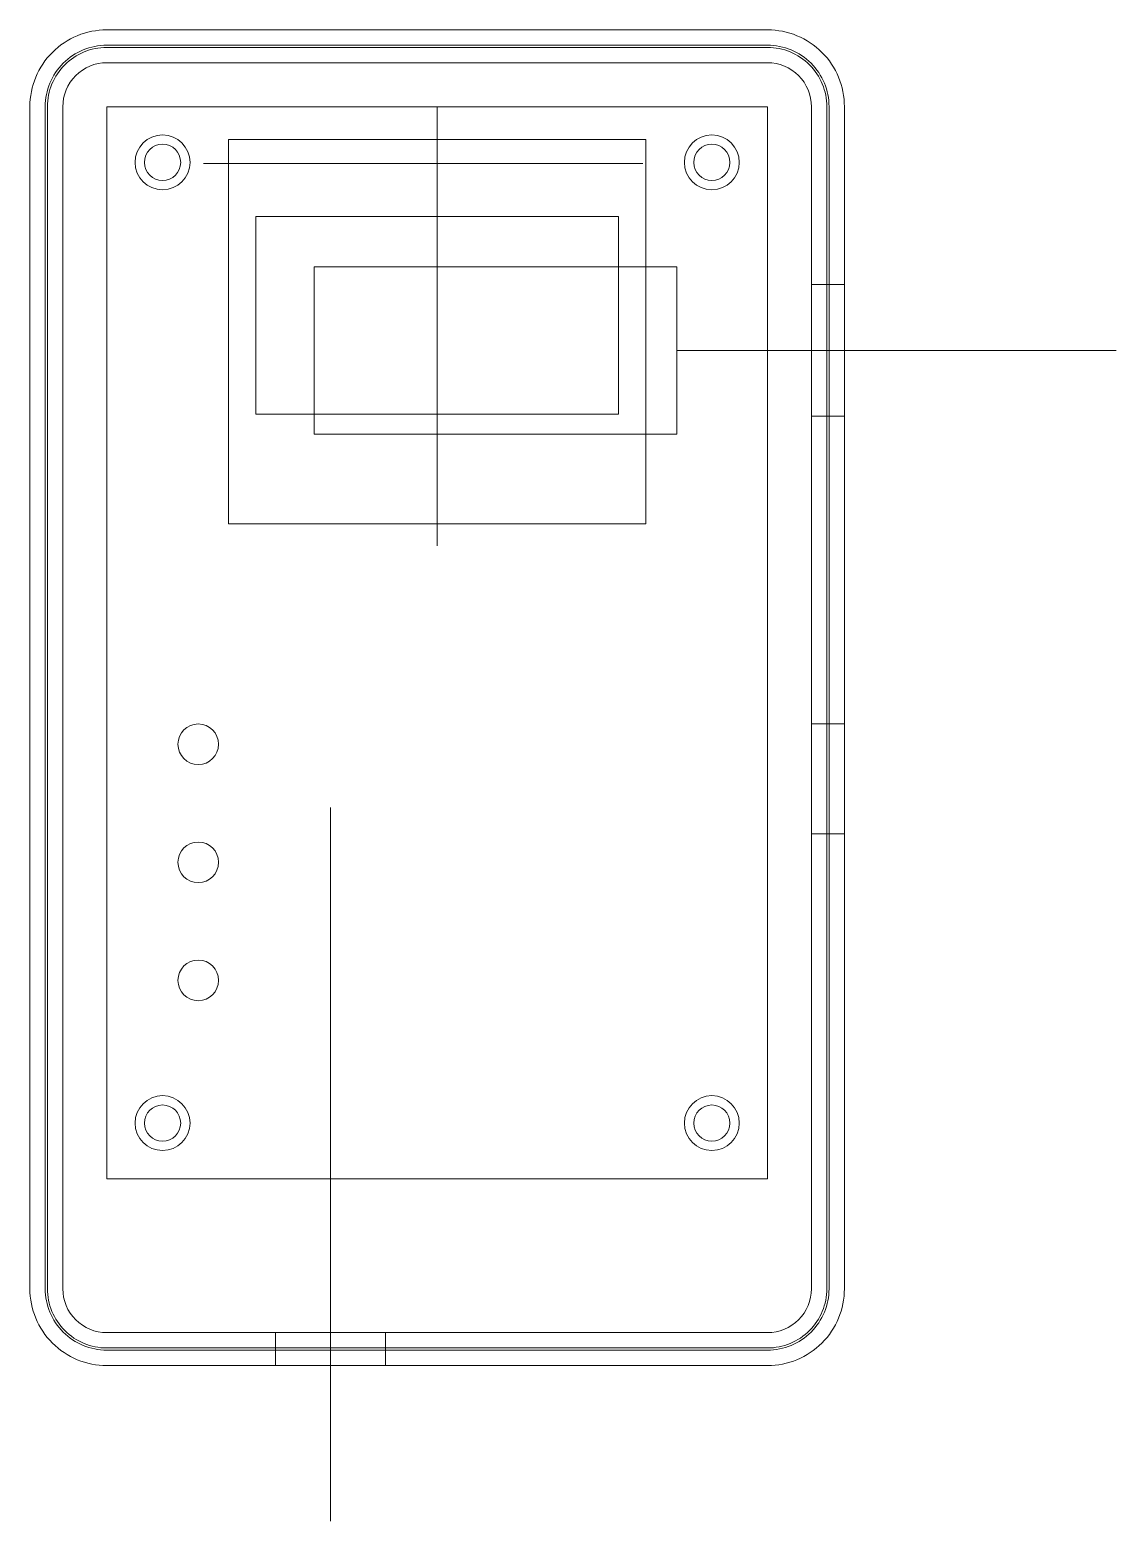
# Model space of a CAD drawing. Extents: x 0 to 99, y -14 to 122.
import ezdxf

# ---------------------------------------------------------------- set-up
doc = ezdxf.new("R2010")
doc.units = 0
doc.header["$MEASUREMENT"] = 0
doc.layers.add('Bauteile', color=18, linetype='Continuous', lineweight=0, true_color=0x000000)
doc.layers.add('Hilfe', color=4, linetype='Continuous', lineweight=0)

msp = doc.modelspace()

# ---------------------------------------------------------------- linework, layer by layer
at = {"layer": 'Bauteile'}
for p, q in [((56.07, 111.65), (18.07, 111.65)), ((18.07, 76.65), (18.07, 111.65)), ((56.07, 76.65), (56.07, 111.65)), ((53.57, 104.65), (20.57, 104.65)), ((20.57, 86.65), (20.57, 104.65)), ((53.57, 86.65), (53.57, 104.65)), ((53.57, 86.65), (20.57, 86.65)), ((56.07, 76.65), (18.07, 76.65))]:
    msp.add_line(p, q, dxfattribs=at)
at = {"layer": 'Bauteile', "flags": 128}
for points in [[(7, 0), (67.15, 0, 0.414214), (74.15, 7), (74.15, 114.65, 0.414214), (67.15, 121.65), (7, 121.65, 0.414214), (0, 114.65), (0, 7, 0.414214)], [(7, 1.4), (67.15, 1.4, 0.414214), (72.75, 7), (72.75, 114.65, 0.414214), (67.15, 120.25), (7, 120.25, 0.414214), (1.4, 114.65), (1.4, 7, 0.414214)], [(7, 1.6), (67.15, 1.6, 0.414214), (72.55, 7), (72.55, 114.65, 0.414214), (67.15, 120.05), (7, 120.05, 0.414214), (1.6, 114.65), (1.6, 7, 0.414214)], [(7, 3), (67.15, 3, 0.414214), (71.15, 7), (71.15, 114.65, 0.414214), (67.15, 118.65), (7, 118.65, 0.414214), (3, 114.65), (3, 7, 0.414214)]]:
    msp.add_lwpolyline(points, format="xyb", close=True, dxfattribs=at)
at = {"layer": 'Bauteile'}
for centre, radius in [((12.08, 109.58), 2.5), ((62.08, 109.58), 2.5), ((12.08, 109.58), 1.65), ((62.08, 109.58), 1.65), ((15.33, 56.58), 1.85), ((15.33, 45.83), 1.85), ((15.33, 35.08), 1.85), ((12.08, 22.08), 2.5), ((62.08, 22.08), 2.5), ((12.08, 22.08), 1.65), ((62.08, 22.08), 1.65)]:
    msp.add_circle(centre, radius, dxfattribs=at)
at = {"layer": 'Hilfe', "linetype": 'Continuous'}
for p, q in [((67.15, 114.65), (7, 114.65)), ((7, 114.65), (7, 17)), ((67.15, 17), (67.15, 114.65)), ((7, 17), (67.15, 17))]:
    msp.add_line(p, q, dxfattribs=at)
at = {"layer": 'Hilfe'}
for p, q in [((37.07, 74.65), (37.07, 114.65)), ((55.8, 109.48), (15.8, 109.48)), ((25.87, 100.06), (58.89, 100.07)), ((25.87, 84.83), (25.87, 100.06)), ((58.89, 100.07), (58.89, 84.83)), ((74.15, 98.45), (71.15, 98.45)), ((71.15, 98.45), (71.15, 86.45)), ((74.15, 86.45), (74.15, 98.45)), ((98.89, 92.45), (58.89, 92.45)), ((74.15, 86.45), (71.15, 86.45)), ((58.89, 84.83), (25.87, 84.83)), ((71.15, 58.43), (74.15, 58.43)), ((71.15, 58.43), (71.15, 48.43)), ((74.15, 58.43), (74.15, 48.43)), ((27.36, -14.17), (27.36, 50.83)), ((71.15, 48.43), (74.15, 48.43)), ((22.36, 0), (22.36, 3)), ((32.36, 3), (22.36, 3)), ((32.36, 0), (32.36, 3)), ((32.36, 0), (32.36, 3)), ((22.36, 0), (32.36, 0))]:
    msp.add_line(p, q, dxfattribs=at)

doc.saveas('drawing.dxf')
